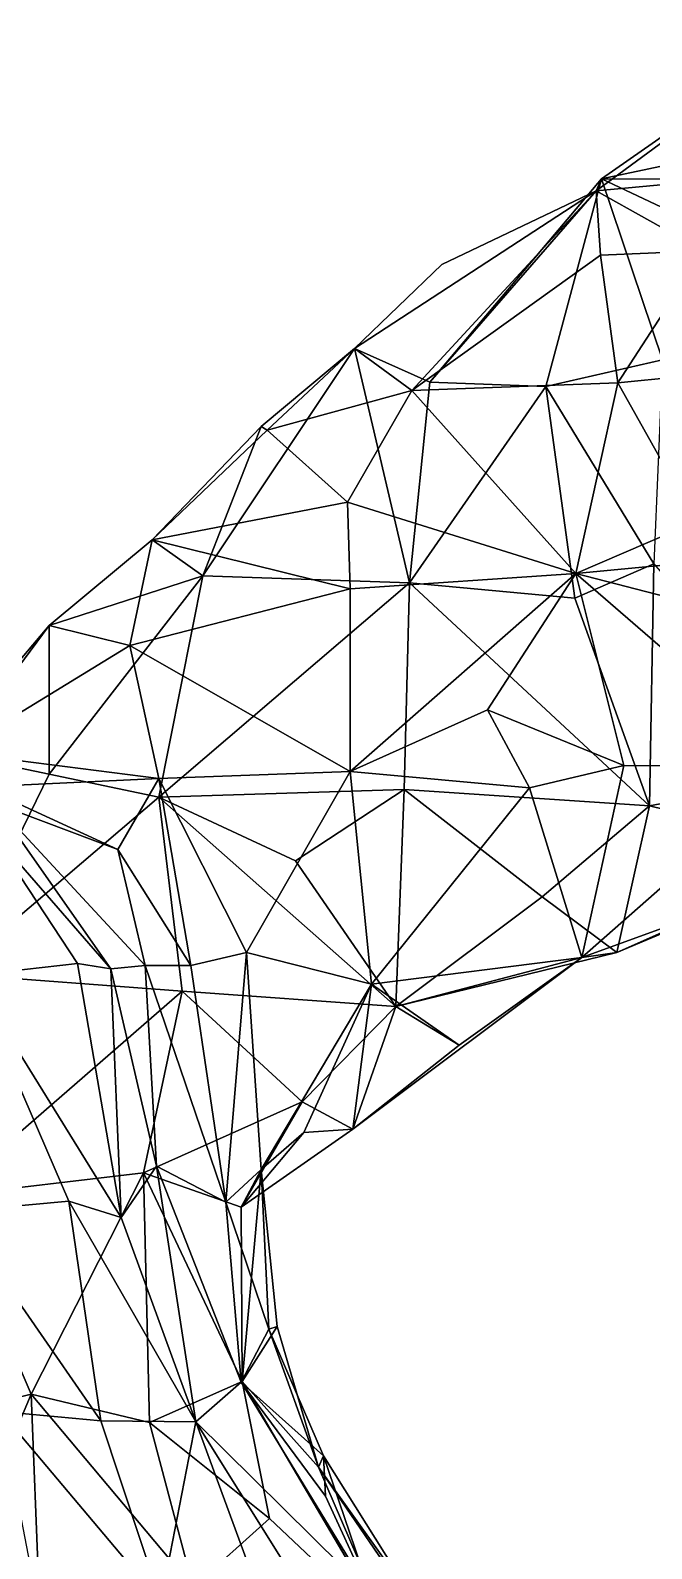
# Model space of a CAD drawing. Header units: metres. Extents: x -3.71 to 2.4, y 1.32 to 7.28.
# Drawn here: x -2.221 to -1.497, y 5.228 to 6.998 of the extents above; entities that cross this region are included whole.
import ezdxf

# ---------------------------------------------------------------- set-up
doc = ezdxf.new("R2010")
doc.units = ezdxf.units.M

msp = doc.modelspace()

# ---------------------------------------------------------------- linework, layer by layer
for points in [[(-1.307, 6.998, -0.357), (-1.561, 6.811, -0.118), (-1.302, 6.835, -0.123)], [(-1.307, 6.998, -0.357), (-1.555, 6.825, -0.33), (-1.561, 6.811, -0.118)], [(-1.555, 6.825, -0.33), (-1.307, 6.998, -0.357), (-1.288, 6.824, -0.587)], [(-1.555, 6.825, -0.33), (-1.288, 6.824, -0.587), (-1.417, 6.854, -0.468)], [(-1.443, 6.772, -0.495), (-1.555, 6.825, -0.33), (-1.417, 6.854, -0.468)], [(-1.436, 6.741, 0.021), (-1.302, 6.835, -0.123), (-1.561, 6.811, -0.118)], [(-1.561, 6.811, -0.118), (-1.555, 6.825, -0.33), (-1.755, 6.588, -0.308)], [(-1.755, 6.588, -0.308), (-1.555, 6.825, -0.33), (-1.62, 6.583, -0.426)], [(-1.62, 6.583, -0.426), (-1.555, 6.825, -0.33), (-1.484, 6.614, -0.513)], [(-1.484, 6.614, -0.513), (-1.555, 6.825, -0.33), (-1.443, 6.772, -0.495)], [(-1.843, 6.627, -0.112), (-1.776, 6.578, 0.114), (-1.561, 6.811, -0.118)], [(-1.741, 6.725, -0.154), (-1.843, 6.627, -0.112), (-1.561, 6.811, -0.118)], [(-1.843, 6.627, -0.112), (-1.561, 6.811, -0.118), (-1.755, 6.588, -0.308)], [(-1.741, 6.725, -0.154), (-1.561, 6.811, -0.118), (-1.843, 6.627, -0.112)], [(-1.556, 6.736, 0.021), (-1.561, 6.811, -0.118), (-1.776, 6.578, 0.114)], [(-1.556, 6.736, 0.021), (-1.436, 6.741, 0.021), (-1.561, 6.811, -0.118)], [(-1.556, 6.736, 0.021), (-1.776, 6.578, 0.114), (-1.536, 6.587, 0.085)], [(-1.536, 6.587, 0.085), (-1.436, 6.741, 0.021), (-1.556, 6.736, 0.021)], [(-1.325, 6.608, -0.133), (-1.436, 6.741, 0.021), (-1.536, 6.587, 0.085)], [(-2.02, 6.362, -0.14), (-1.843, 6.627, -0.112), (-1.779, 6.354, -0.343)], [(-1.952, 6.536, -0.067), (-1.843, 6.627, -0.112), (-2.02, 6.362, -0.14)], [(-1.843, 6.627, -0.112), (-1.952, 6.536, -0.067), (-1.945, 6.532, 0.029)], [(-1.776, 6.578, 0.114), (-1.843, 6.627, -0.112), (-1.945, 6.532, 0.029)], [(-1.779, 6.354, -0.343), (-1.843, 6.627, -0.112), (-1.755, 6.588, -0.308)], [(-1.62, 6.583, -0.426), (-1.484, 6.614, -0.513), (-1.494, 6.376, -0.504)], [(-1.325, 6.608, -0.133), (-1.536, 6.587, 0.085), (-1.445, 6.425, -0.042)], [(-1.62, 6.583, -0.426), (-1.779, 6.354, -0.343), (-1.755, 6.588, -0.308)], [(-1.776, 6.578, 0.114), (-1.585, 6.365, 0.118), (-1.536, 6.587, 0.085)], [(-1.445, 6.425, -0.042), (-1.536, 6.587, 0.085), (-1.585, 6.365, 0.118)], [(-1.851, 6.448, 0.208), (-1.776, 6.578, 0.114), (-1.945, 6.532, 0.029)], [(-1.851, 6.448, 0.208), (-1.585, 6.365, 0.118), (-1.776, 6.578, 0.114)], [(-1.586, 6.336, -0.454), (-1.779, 6.354, -0.343), (-1.62, 6.583, -0.426)], [(-1.494, 6.376, -0.504), (-1.586, 6.336, -0.454), (-1.62, 6.583, -0.426)], [(-2.079, 6.404, 0.117), (-1.945, 6.532, 0.029), (-1.952, 6.536, -0.067)], [(-2.02, 6.362, -0.14), (-2.079, 6.404, 0.117), (-1.952, 6.536, -0.067)], [(-2.079, 6.404, 0.117), (-1.851, 6.448, 0.208), (-1.945, 6.532, 0.029)], [(-2.079, 6.404, 0.117), (-1.848, 6.347, 0.268), (-1.851, 6.448, 0.208)], [(-1.848, 6.347, 0.268), (-1.585, 6.365, 0.118), (-1.851, 6.448, 0.208)], [(-1.287, 6.393, -0.096), (-1.445, 6.425, -0.042), (-1.585, 6.365, 0.118)], [(-2.079, 6.404, 0.117), (-2.199, 6.304, 0.089), (-2.105, 6.281, 0.297)], [(-2.199, 6.304, 0.089), (-2.079, 6.404, 0.117), (-2.02, 6.362, -0.14)], [(-1.848, 6.347, 0.268), (-2.079, 6.404, 0.117), (-2.105, 6.281, 0.297)], [(-1.287, 6.393, -0.096), (-1.585, 6.365, 0.118), (-1.257, 6.28, 0.075)], [(-1.586, 6.336, -0.454), (-1.494, 6.376, -0.504), (-1.499, 6.094, -0.35)], [(-1.499, 6.094, -0.35), (-1.494, 6.376, -0.504), (-1.285, 6.134, -0.374)], [(-2.199, 6.131, -0.048), (-2.199, 6.304, 0.089), (-2.02, 6.362, -0.14)], [(-2.199, 6.131, -0.048), (-2.02, 6.362, -0.14), (-2.071, 6.104, -0.145)], [(-2.071, 6.104, -0.145), (-2.02, 6.362, -0.14), (-1.779, 6.354, -0.343)], [(-1.585, 6.365, 0.118), (-1.848, 6.347, 0.268), (-1.848, 6.134, 0.344)], [(-1.688, 6.206, 0.198), (-1.585, 6.365, 0.118), (-1.848, 6.134, 0.344)], [(-1.529, 6.141, 0.188), (-1.585, 6.365, 0.118), (-1.688, 6.206, 0.198)], [(-1.325, 6.14, 0.074), (-1.585, 6.365, 0.118), (-1.529, 6.141, 0.188)], [(-1.257, 6.28, 0.075), (-1.585, 6.365, 0.118), (-1.325, 6.14, 0.074)], [(-1.848, 6.134, 0.344), (-1.848, 6.347, 0.268), (-2.105, 6.281, 0.297)], [(-1.785, 6.113, -0.297), (-2.071, 6.104, -0.145), (-1.779, 6.354, -0.343)], [(-1.785, 6.113, -0.297), (-1.779, 6.354, -0.343), (-1.499, 6.094, -0.35)], [(-1.779, 6.354, -0.343), (-1.586, 6.336, -0.454), (-1.499, 6.094, -0.35)], [(-2.199, 6.304, 0.089), (-2.199, 6.131, -0.048), (-2.324, 6.157, 0.106)], [(-2.309, 6.156, 0.367), (-2.199, 6.304, 0.089), (-2.324, 6.157, 0.106)], [(-2.309, 6.156, 0.367), (-2.105, 6.281, 0.297), (-2.199, 6.304, 0.089)], [(-2.105, 6.281, 0.297), (-2.309, 6.156, 0.367), (-2.071, 6.126, 0.433)], [(-2.071, 6.126, 0.433), (-1.848, 6.134, 0.344), (-2.105, 6.281, 0.297)], [(-1.688, 6.206, 0.198), (-1.848, 6.134, 0.344), (-1.639, 6.115, 0.251)], [(-1.529, 6.141, 0.188), (-1.688, 6.206, 0.198), (-1.639, 6.115, 0.251)], [(-2.199, 6.131, -0.048), (-2.313, 5.898, -0.053), (-2.324, 6.157, 0.106)], [(-2.071, 6.126, 0.433), (-2.309, 6.156, 0.367), (-2.278, 6.116, 0.588)], [(-2.313, 5.898, -0.053), (-2.199, 6.131, -0.048), (-2.071, 6.104, -0.145)], [(-2.071, 6.126, 0.433), (-2.278, 6.116, 0.588), (-2.119, 6.043, 0.6)], [(-2.071, 6.126, 0.433), (-2.119, 6.043, 0.6), (-2.034, 5.908, 0.583)], [(-1.848, 6.134, 0.344), (-2.071, 6.126, 0.433), (-1.969, 5.923, 0.463)], [(-1.969, 5.923, 0.463), (-2.071, 6.126, 0.433), (-2.034, 5.908, 0.583)], [(-1.823, 5.886, 0.328), (-1.848, 6.134, 0.344), (-1.969, 5.923, 0.463)], [(-1.823, 5.886, 0.328), (-1.639, 6.115, 0.251), (-1.848, 6.134, 0.344)], [(-1.529, 6.141, 0.188), (-1.639, 6.115, 0.251), (-1.578, 5.917, 0.111)], [(-1.325, 6.14, 0.074), (-1.529, 6.141, 0.188), (-1.578, 5.917, 0.111)], [(-1.325, 6.14, 0.074), (-1.578, 5.917, 0.111), (-1.378, 5.99, 0.003)], [(-1.275, 6.039, -0.095), (-1.499, 6.094, -0.35), (-1.285, 6.134, -0.374)], [(-2.119, 6.043, 0.6), (-2.278, 6.116, 0.588), (-2.263, 6.097, 0.806)], [(-2.071, 6.104, -0.145), (-1.785, 6.113, -0.297), (-1.912, 6.03, -0.215)], [(-1.912, 6.03, -0.215), (-1.785, 6.113, -0.297), (-1.795, 5.86, -0.13)], [(-1.578, 5.917, 0.111), (-1.639, 6.115, 0.251), (-1.823, 5.886, 0.328)], [(-1.785, 6.113, -0.297), (-1.624, 5.988, -0.265), (-1.795, 5.86, -0.13)], [(-1.499, 6.094, -0.35), (-1.624, 5.988, -0.265), (-1.785, 6.113, -0.297)], [(-2.044, 5.878, -0.109), (-2.313, 5.898, -0.053), (-2.071, 6.104, -0.145)], [(-2.263, 6.097, 0.806), (-2.271, 6.069, 1.032), (-2.127, 5.904, 0.998)], [(-2.087, 5.908, 0.816), (-2.263, 6.097, 0.806), (-2.127, 5.904, 0.998)], [(-2.119, 6.043, 0.6), (-2.263, 6.097, 0.806), (-2.087, 5.908, 0.816)], [(-2.071, 6.104, -0.145), (-1.912, 6.03, -0.215), (-1.795, 5.86, -0.13)], [(-2.044, 5.878, -0.109), (-2.071, 6.104, -0.145), (-1.795, 5.86, -0.13)], [(-1.624, 5.988, -0.265), (-1.499, 6.094, -0.35), (-1.537, 5.923, -0.14)], [(-1.537, 5.923, -0.14), (-1.499, 6.094, -0.35), (-1.275, 6.039, -0.095)], [(-2.271, 6.069, 1.032), (-2.29, 5.896, 1.294), (-2.166, 5.91, 1.094)], [(-2.271, 6.069, 1.032), (-2.166, 5.91, 1.094), (-2.127, 5.904, 0.998)], [(-2.034, 5.908, 0.583), (-2.119, 6.043, 0.6), (-2.087, 5.908, 0.816)], [(-1.537, 5.923, -0.14), (-1.275, 6.039, -0.095), (-1.378, 5.99, 0.003)], [(-1.795, 5.86, -0.13), (-1.624, 5.988, -0.265), (-1.537, 5.923, -0.14)], [(-1.537, 5.923, -0.14), (-1.378, 5.99, 0.003), (-1.578, 5.917, 0.111)], [(-1.969, 5.923, 0.463), (-2.034, 5.908, 0.583), (-1.993, 5.632, 0.593)], [(-1.952, 5.67, 0.384), (-1.969, 5.923, 0.463), (-1.993, 5.632, 0.593)], [(-1.823, 5.886, 0.328), (-1.969, 5.923, 0.463), (-1.952, 5.67, 0.384)], [(-1.845, 5.717, 0.114), (-1.578, 5.917, 0.111), (-1.721, 5.815, 0.152)], [(-1.578, 5.917, 0.111), (-1.845, 5.717, 0.114), (-1.721, 5.815, 0.152)], [(-1.578, 5.917, 0.111), (-1.823, 5.886, 0.328), (-1.721, 5.815, 0.152)], [(-1.578, 5.917, 0.111), (-1.795, 5.86, -0.13), (-1.537, 5.923, -0.14)], [(-1.795, 5.86, -0.13), (-1.578, 5.917, 0.111), (-1.721, 5.815, 0.152)], [(-2.319, 5.639, -0.129), (-2.313, 5.898, -0.053), (-2.044, 5.878, -0.109)], [(-2.308, 5.621, 1.319), (-2.176, 5.633, 1.183), (-2.29, 5.896, 1.294)], [(-2.115, 5.614, 1.047), (-2.166, 5.91, 1.094), (-2.29, 5.896, 1.294)], [(-2.176, 5.633, 1.183), (-2.115, 5.614, 1.047), (-2.29, 5.896, 1.294)], [(-2.127, 5.904, 0.998), (-2.166, 5.91, 1.094), (-2.115, 5.614, 1.047)], [(-2.074, 5.674, 0.828), (-2.087, 5.908, 0.816), (-2.127, 5.904, 0.998)], [(-2.115, 5.614, 1.047), (-2.074, 5.674, 0.828), (-2.127, 5.904, 0.998)], [(-1.993, 5.632, 0.593), (-2.034, 5.908, 0.583), (-2.087, 5.908, 0.816)], [(-2.074, 5.674, 0.828), (-1.993, 5.632, 0.593), (-2.087, 5.908, 0.816)], [(-2.089, 5.666, -0.04), (-2.319, 5.639, -0.129), (-2.044, 5.878, -0.109)], [(-2.089, 5.666, -0.04), (-2.044, 5.878, -0.109), (-1.904, 5.749, -0.045)], [(-2.044, 5.878, -0.109), (-1.795, 5.86, -0.13), (-1.904, 5.749, -0.045)], [(-1.902, 5.713, 0.298), (-1.823, 5.886, 0.328), (-1.952, 5.67, 0.384)], [(-1.902, 5.713, 0.298), (-1.845, 5.717, 0.114), (-1.823, 5.886, 0.328)], [(-1.845, 5.717, 0.114), (-1.721, 5.815, 0.152), (-1.823, 5.886, 0.328)], [(-1.845, 5.717, 0.114), (-1.904, 5.749, -0.045), (-1.795, 5.86, -0.13)], [(-1.721, 5.815, 0.152), (-1.845, 5.717, 0.114), (-1.795, 5.86, -0.13)], [(-2.089, 5.666, -0.04), (-1.904, 5.749, -0.045), (-1.975, 5.626, 0.091)], [(-1.975, 5.626, 0.091), (-1.904, 5.749, -0.045), (-1.845, 5.717, 0.114)], [(-1.975, 5.626, 0.091), (-1.845, 5.717, 0.114), (-1.902, 5.713, 0.298)], [(-1.952, 5.67, 0.384), (-1.975, 5.626, 0.091), (-1.902, 5.713, 0.298)], [(-2.22, 5.408, -0.166), (-2.319, 5.639, -0.129), (-2.089, 5.666, -0.04)], [(-2.082, 5.375, -0.067), (-2.22, 5.408, -0.166), (-2.089, 5.666, -0.04)], [(-2.074, 5.674, 0.828), (-2.115, 5.614, 1.047), (-2.028, 5.376, 1.036)], [(-2.089, 5.666, -0.04), (-1.975, 5.626, 0.091), (-1.974, 5.423, 0.113)], [(-2.082, 5.375, -0.067), (-2.089, 5.666, -0.04), (-1.974, 5.423, 0.113)], [(-1.975, 5.422, 0.817), (-2.074, 5.674, 0.828), (-2.028, 5.376, 1.036)], [(-1.993, 5.632, 0.593), (-2.074, 5.674, 0.828), (-1.975, 5.422, 0.817)], [(-1.952, 5.67, 0.384), (-1.993, 5.632, 0.593), (-1.943, 5.484, 0.582)], [(-1.974, 5.423, 0.113), (-1.975, 5.626, 0.091), (-1.952, 5.67, 0.384)], [(-1.933, 5.487, 0.35), (-1.974, 5.423, 0.113), (-1.952, 5.67, 0.384)], [(-1.933, 5.487, 0.35), (-1.952, 5.67, 0.384), (-1.943, 5.484, 0.582)], [(-2.319, 5.639, -0.129), (-2.22, 5.408, -0.166), (-2.358, 5.373, -0.254)], [(-2.139, 5.377, 1.212), (-2.176, 5.633, 1.183), (-2.308, 5.621, 1.319)], [(-2.028, 5.376, 1.036), (-2.115, 5.614, 1.047), (-2.176, 5.633, 1.183)], [(-2.139, 5.377, 1.212), (-2.028, 5.376, 1.036), (-2.176, 5.633, 1.183)], [(-1.943, 5.484, 0.582), (-1.993, 5.632, 0.593), (-1.975, 5.422, 0.817)], [(-2.256, 5.388, 1.306), (-2.139, 5.377, 1.212), (-2.308, 5.621, 1.319)], [(-1.879, 5.336, 0.585), (-1.943, 5.484, 0.582), (-1.975, 5.422, 0.817)], [(-1.885, 5.323, 0.349), (-1.974, 5.423, 0.113), (-1.933, 5.487, 0.35)], [(-1.885, 5.323, 0.349), (-1.933, 5.487, 0.35), (-1.943, 5.484, 0.582)], [(-1.879, 5.336, 0.585), (-1.885, 5.323, 0.349), (-1.943, 5.484, 0.582)], [(-2.082, 5.375, -0.067), (-1.974, 5.423, 0.113), (-1.942, 5.263, 0.047)], [(-1.824, 5.174, 0.818), (-1.975, 5.422, 0.817), (-2.028, 5.376, 1.036)], [(-1.879, 5.336, 0.585), (-1.975, 5.422, 0.817), (-1.877, 5.289, 0.765)], [(-1.877, 5.289, 0.765), (-1.975, 5.422, 0.817), (-1.824, 5.174, 0.818)], [(-1.974, 5.423, 0.113), (-1.885, 5.323, 0.349), (-1.802, 5.131, 0.121)], [(-1.974, 5.423, 0.113), (-1.802, 5.131, 0.121), (-1.942, 5.263, 0.047)], [(-2.358, 5.373, -0.254), (-2.22, 5.408, -0.166), (-2.314, 5.185, -0.264)], [(-2.22, 5.408, -0.166), (-2.211, 5.181, -0.225), (-2.314, 5.185, -0.264)], [(-2.22, 5.408, -0.166), (-2.031, 5.183, -0.111), (-2.211, 5.181, -0.225)], [(-2.22, 5.408, -0.166), (-2.082, 5.375, -0.067), (-2.031, 5.183, -0.111)], [(-2.222, 5.212, 1.409), (-2.069, 5.166, 1.292), (-2.256, 5.388, 1.306)], [(-2.069, 5.166, 1.292), (-2.139, 5.377, 1.212), (-2.256, 5.388, 1.306)], [(-2.028, 5.376, 1.036), (-2.139, 5.377, 1.212), (-2.069, 5.166, 1.292)], [(-1.942, 5.263, 0.047), (-2.031, 5.183, -0.111), (-2.082, 5.375, -0.067)], [(-2.069, 5.166, 1.292), (-1.968, 5.213, 1.13), (-2.028, 5.376, 1.036)], [(-2.028, 5.376, 1.036), (-1.876, 5.133, 1.019), (-1.824, 5.174, 0.818)], [(-2.028, 5.376, 1.036), (-1.968, 5.213, 1.13), (-1.876, 5.133, 1.019)], [(-1.885, 5.323, 0.349), (-1.879, 5.336, 0.585), (-1.769, 5.161, 0.583)], [(-1.769, 5.161, 0.583), (-1.879, 5.336, 0.585), (-1.824, 5.174, 0.818)], [(-1.879, 5.336, 0.585), (-1.877, 5.289, 0.765), (-1.824, 5.174, 0.818)], [(-1.802, 5.131, 0.121), (-1.885, 5.323, 0.349), (-1.777, 5.165, 0.355)], [(-1.777, 5.165, 0.355), (-1.885, 5.323, 0.349), (-1.769, 5.161, 0.583)], [(-1.942, 5.263, 0.047), (-1.802, 5.131, 0.121), (-2.031, 5.183, -0.111)]]:
    msp.add_3dface(points)

doc.saveas('drawing.dxf')
